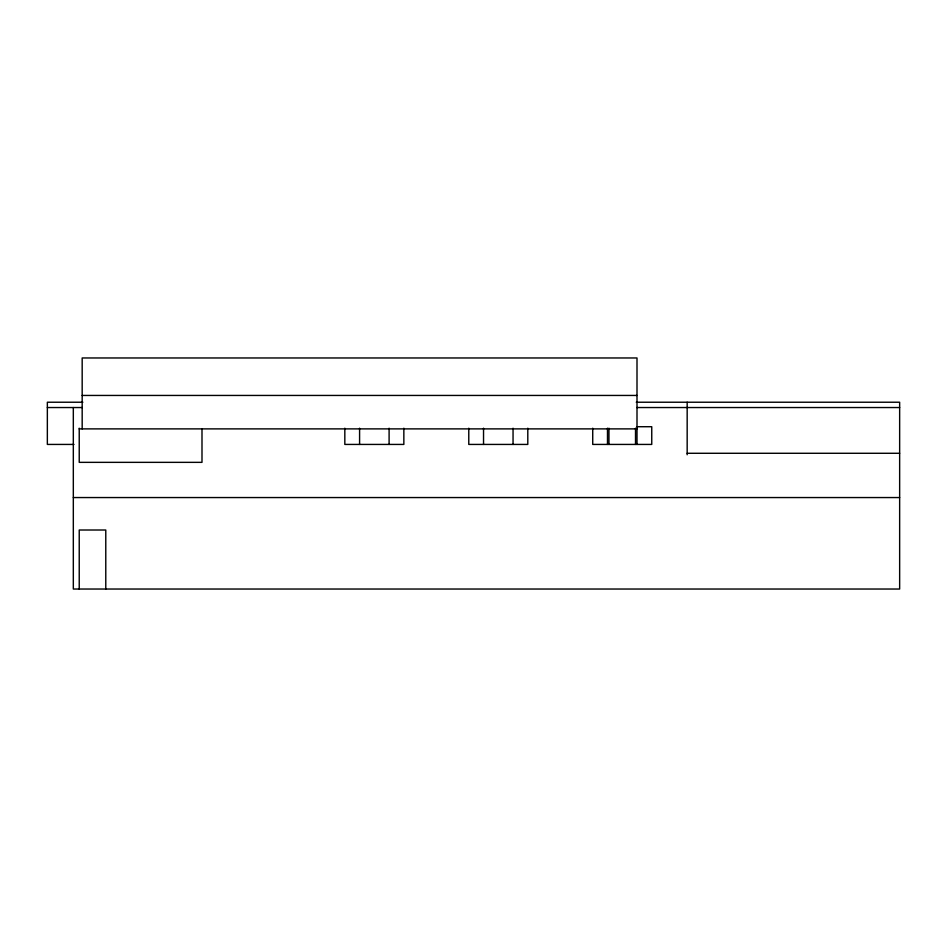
<?xml version="1.0" encoding="UTF-8"?>
<svg xmlns="http://www.w3.org/2000/svg" width="947" height="947" viewBox="0 0 947 947"><rect width="100%" height="100%" fill="white"/><g stroke="black" fill="none" stroke-linecap="round" stroke-linejoin="round"><path stroke-width="1.42" d="M82.176 395.444L637 395.444M82.863 402.226L47.35 402.226L47.35 444.427L73.984 444.427M636.266 402.226L899.65 402.226L899.65 589.034L73.321 589.034L73.321 407.541M47.35 407.541L82.2 407.541M636.869 407.541L899.65 407.541M637 426.718L651.749 426.718L651.749 444.427L592.727 444.427L592.727 428.198M79.228 428.884L637 428.884M687.167 453.282L899.65 453.282M73.321 497.554L899.65 497.554M687.167 402.226L687.167 454.761M637 444.427L637 357.966L82.176 357.966L82.176 428.884M635.52 428.198L635.52 444.427M608.957 428.198L608.957 444.427M607.489 428.198L607.489 444.427M527.799 428.198L527.799 444.427L468.777 444.427L468.777 428.198M513.049 428.198L513.049 444.427M483.538 428.198L483.538 444.427M403.848 428.198L403.848 444.427L344.826 444.427L344.826 428.198M389.099 428.198L389.099 444.427M359.588 428.198L359.588 444.427M201.995 428.884L201.995 462.349L79.228 462.349L79.228 428.198M105.78 589.034L105.78 530.012L79.228 530.012L79.228 589.034"/></g></svg>
